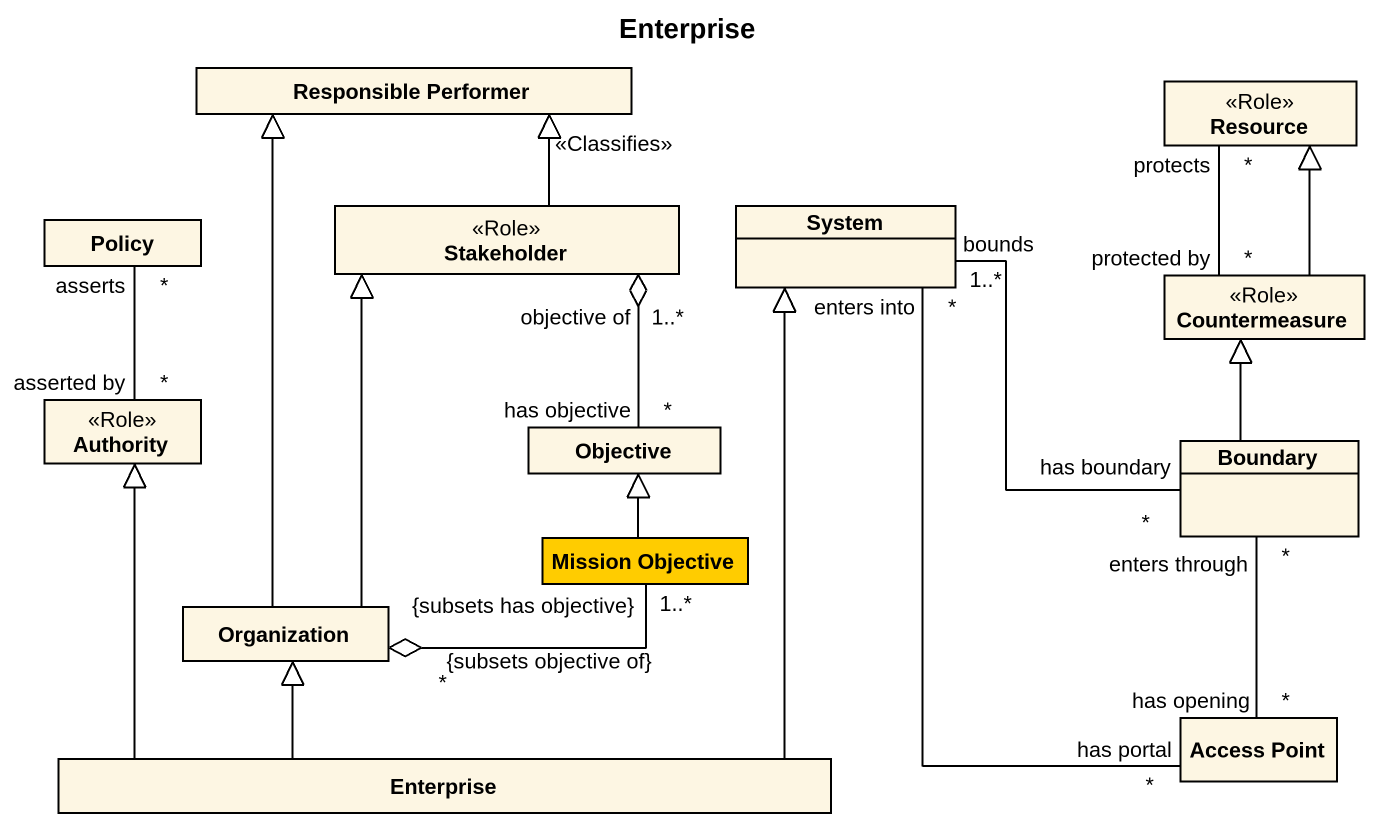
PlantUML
@startuml
title Enterprise
hide circle
hide empty members
class "Responsible Performer" as Responsible_Performer
class Resource <<Role>>
class Policy
class Stakeholder <<Role>>
class System
class Countermeasure <<Role>>
class Authority <<Role>>
class Objective
class "Boundary" as Boundary_
class "Mission Objective" as Mission_Objective #FFCC00
class Organization
class "Access Point" as Access_Point
class Enterprise
Stakeholder -up-|> Responsible_Performer : <<Classifies>>
Stakeholder "objective of\n1..*" o-- "has objective\n*" Objective
System "bounds\n1..*" -right- "has boundary\n*" Boundary_
Countermeasure "protected by\n*" -up- "protects\n*" Resource
Countermeasure -up-|> Resource
Authority "asserted by\n*" -up- "asserts\n*" Policy
Boundary_ -up-|> Countermeasure
Mission_Objective -up-|> Objective
Organization -up-|> Responsible_Performer
Organization -up-|> Stakeholder
Organization "{subsets objective of}\n*" o-right- "1..*\n{subsets has objective}" Mission_Objective
Access_Point "has portal\n*" -up- "enters into\n*" System
Access_Point "has opening\n*" -up- "enters through\n*" Boundary_
Enterprise -up-|> System
Enterprise -up-|> Authority
Enterprise -up-|> Organization
@enduml
